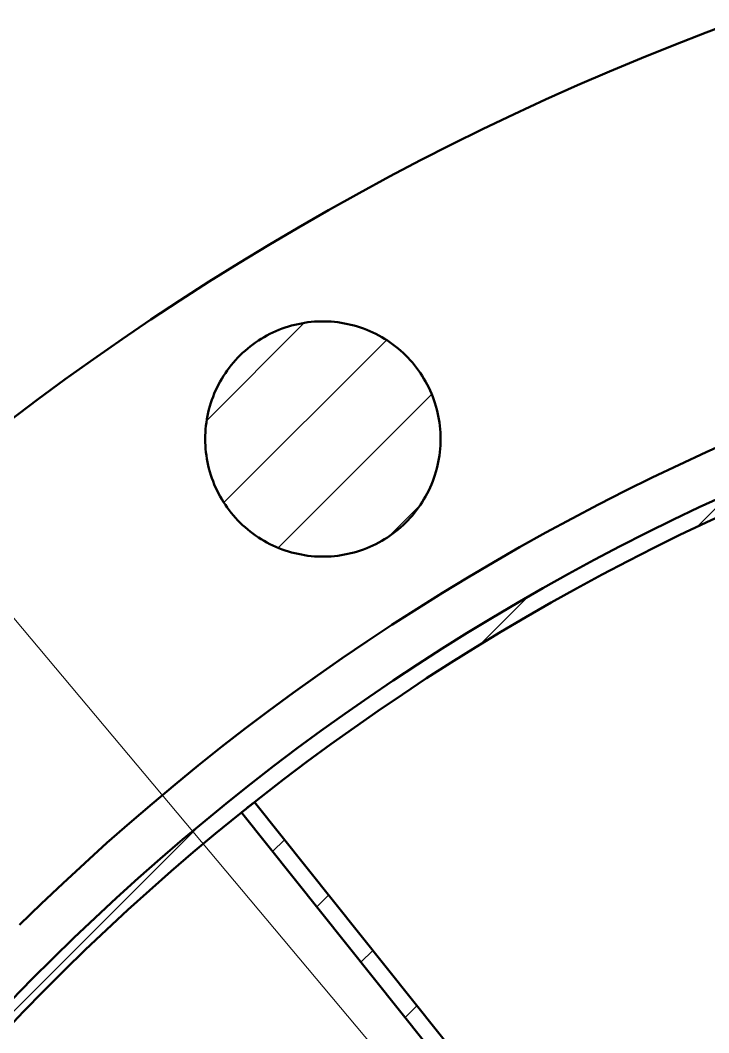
# Model space of a CAD drawing. Header units: millimetres. Extents: x 0 to 841, y 0 to 594.
# Drawn here: x 99.59 to 124.45, y 497.3 to 533.87 of the extents above; entities that cross this region are included whole.
import ezdxf

# ---------------------------------------------------------------- set-up
doc = ezdxf.new("R2010")
doc.units = ezdxf.units.MM
for name, color, linetype, lineweight in [('ACH', 7, 'CONTINUOUS', 13), ('COTA', 7, 'CONTINUOUS', 18), ('VIS', 7, 'CONTINUOUS', 50)]:
    doc.layers.add(name, color=color, linetype=linetype, lineweight=lineweight)

msp = doc.modelspace()

# ---------------------------------------------------------------- hatches: boundary and pattern name
at = {"layer": 'ACH'}
h = msp.add_hatch(dxfattribs=at)
h.set_pattern_fill('ANSI31', scale=0.8)
h.paths.add_polyline_path([(244.3, 440), (244.29, 438.676), (244.258, 437.352), (244.206, 436.029), (244.134, 434.707), (244.04, 433.386), (243.926, 432.067), (243.791, 430.749), (243.635, 429.434), (243.459, 428.122), (243.262, 426.813), (243.045, 425.506), (242.807, 424.204), (242.548, 422.905), (242.27, 421.611), (241.971, 420.321), (241.652, 419.035), (241.312, 417.756), (240.953, 416.481), (240.573, 415.212), (240.174, 413.95), (239.755, 412.694), (239.316, 411.444), (238.858, 410.202), (238.38, 408.967), (237.883, 407.74), (237.367, 406.52), (236.831, 405.309), (236.277, 404.107), (235.704, 402.913), (235.112, 401.729), (234.501, 400.554), (233.873, 399.388), (233.226, 398.233), (232.561, 397.088), (231.878, 395.953), (231.177, 394.83), (230.459, 393.717), (229.723, 392.616), (228.97, 391.527), (228.2, 390.45), (227.413, 389.385), (226.61, 388.332), (225.79, 387.292), (224.954, 386.265), (224.102, 385.252), (223.234, 384.251), (222.351, 383.265), (221.452, 382.293), (220.538, 381.335), (219.609, 380.391), (218.665, 379.462), (217.707, 378.548), (216.735, 377.649), (215.749, 376.766), (214.748, 375.898), (213.735, 375.046), (212.708, 374.21), (211.668, 373.39), (210.615, 372.587), (209.55, 371.8), (208.473, 371.03), (207.384, 370.277), (206.283, 369.541), (205.17, 368.823), (204.047, 368.122), (202.912, 367.439), (201.767, 366.774), (200.612, 366.127), (199.446, 365.499), (198.271, 364.888), (197.087, 364.296), (195.893, 363.723), (194.691, 363.169), (193.48, 362.633), (192.26, 362.117), (191.033, 361.62), (189.798, 361.142), (188.556, 360.684), (187.306, 360.245), (186.05, 359.826), (184.788, 359.427), (183.519, 359.047), (182.244, 358.688), (180.965, 358.348), (179.679, 358.029), (178.389, 357.73), (177.095, 357.452), (175.796, 357.193), (174.494, 356.955), (173.187, 356.738), (171.878, 356.541), (170.566, 356.365), (169.251, 356.209), (167.933, 356.074), (166.614, 355.96), (165.293, 355.866), (163.971, 355.794), (162.648, 355.742), (161.324, 355.71), (160, 355.7), (158.676, 355.71), (157.352, 355.742), (156.029, 355.794), (154.707, 355.866), (153.386, 355.96), (152.067, 356.074), (150.749, 356.209), (149.434, 356.365), (148.122, 356.541), (146.813, 356.738), (145.506, 356.955), (144.204, 357.193), (142.905, 357.452), (141.611, 357.73), (140.321, 358.029), (139.035, 358.348), (137.756, 358.688), (136.481, 359.047), (135.212, 359.427), (133.95, 359.826), (132.694, 360.245), (131.444, 360.684), (130.202, 361.142), (128.967, 361.62), (127.74, 362.117), (126.52, 362.633), (125.309, 363.169), (124.107, 363.723), (122.913, 364.296), (121.729, 364.888), (120.554, 365.499), (119.388, 366.127), (118.233, 366.774), (117.088, 367.439), (115.953, 368.122), (114.83, 368.823), (113.717, 369.541), (112.616, 370.277), (111.527, 371.03), (110.45, 371.8), (109.385, 372.587), (108.332, 373.39), (107.292, 374.21), (106.265, 375.046), (105.252, 375.898), (104.251, 376.766), (103.265, 377.649), (102.293, 378.548), (101.335, 379.462), (100.391, 380.391), (99.462, 381.335), (98.548, 382.293), (97.649, 383.265), (96.766, 384.251), (95.898, 385.252), (95.046, 386.265), (94.21, 387.292), (93.39, 388.332), (92.587, 389.385), (91.8, 390.45), (91.03, 391.527), (90.277, 392.616), (89.541, 393.717), (88.823, 394.83), (88.122, 395.953), (87.439, 397.088), (86.774, 398.233), (86.127, 399.388), (85.499, 400.554), (84.888, 401.729), (84.296, 402.913), (83.723, 404.107), (83.169, 405.309), (82.633, 406.52), (82.117, 407.74), (81.62, 408.967), (81.142, 410.202), (80.684, 411.444), (80.245, 412.694), (79.826, 413.95), (79.427, 415.212), (79.047, 416.481), (78.688, 417.756), (78.348, 419.035), (78.029, 420.321), (77.73, 421.611), (77.452, 422.905), (77.193, 424.204), (76.955, 425.506), (76.738, 426.813), (76.541, 428.122), (76.365, 429.434), (76.209, 430.749), (76.074, 432.067), (75.96, 433.386), (75.866, 434.707), (75.794, 436.029), (75.742, 437.352), (75.71, 438.676), (75.7, 440), (75.71, 441.324), (75.742, 442.648), (75.794, 443.971), (75.866, 445.293), (75.96, 446.614), (76.074, 447.933), (76.209, 449.251), (76.365, 450.566), (76.541, 451.878), (76.738, 453.187), (76.955, 454.494), (77.193, 455.796), (77.452, 457.095), (77.73, 458.389), (78.029, 459.679), (78.348, 460.965), (78.688, 462.244), (79.047, 463.519), (79.427, 464.788), (79.826, 466.05), (80.245, 467.306), (80.684, 468.556), (81.142, 469.798), (81.62, 471.033), (82.117, 472.26), (82.633, 473.48), (83.169, 474.691), (83.723, 475.893), (84.296, 477.087), (84.888, 478.271), (85.499, 479.446), (86.127, 480.612), (86.774, 481.767), (87.439, 482.912), (88.122, 484.047), (88.823, 485.17), (89.541, 486.283), (90.277, 487.384), (91.03, 488.473), (91.8, 489.55), (92.587, 490.615), (93.39, 491.668), (94.21, 492.708), (95.046, 493.735), (95.898, 494.748), (96.766, 495.749), (97.649, 496.735), (98.548, 497.707), (99.462, 498.665), (100.391, 499.609), (101.335, 500.538), (102.293, 501.452), (103.265, 502.351), (104.251, 503.234), (105.252, 504.102), (106.265, 504.954), (107.292, 505.79), (108.332, 506.61), (109.385, 507.413), (110.45, 508.2), (111.527, 508.97), (112.616, 509.723), (113.717, 510.459), (114.83, 511.177), (115.953, 511.878), (117.088, 512.561), (118.233, 513.226), (119.388, 513.873), (120.554, 514.501), (121.729, 515.112), (122.913, 515.704), (124.107, 516.277), (125.309, 516.831), (126.52, 517.367), (127.74, 517.883), (128.967, 518.38), (130.202, 518.858), (131.444, 519.316), (132.694, 519.755), (133.95, 520.174), (135.212, 520.573), (136.481, 520.953), (137.756, 521.312), (139.035, 521.652), (140.321, 521.971), (141.611, 522.27), (142.905, 522.548), (144.204, 522.807), (145.506, 523.045), (146.813, 523.262), (148.122, 523.459), (149.434, 523.635), (150.749, 523.791), (152.067, 523.926), (153.386, 524.04), (154.707, 524.134), (156.029, 524.206), (157.352, 524.258), (158.676, 524.29), (160, 524.3), (161.324, 524.29), (162.648, 524.258), (163.971, 524.206), (165.293, 524.134), (166.614, 524.04), (167.933, 523.926), (169.251, 523.791), (170.566, 523.635), (171.878, 523.459), (173.187, 523.262), (174.494, 523.045), (175.796, 522.807), (177.095, 522.548), (178.389, 522.27), (179.679, 521.971), (180.965, 521.652), (182.244, 521.312), (183.519, 520.953), (184.788, 520.573), (186.05, 520.174), (187.306, 519.755), (188.556, 519.316), (189.798, 518.858), (191.033, 518.38), (192.26, 517.883), (193.48, 517.367), (194.691, 516.831), (195.893, 516.277), (197.087, 515.704), (198.271, 515.112), (199.446, 514.501), (200.612, 513.873), (201.767, 513.226), (202.912, 512.561), (204.047, 511.878), (205.17, 511.177), (206.283, 510.459), (207.384, 509.723), (208.473, 508.97), (209.55, 508.2), (210.615, 507.413), (211.668, 506.61), (212.708, 505.79), (213.735, 504.954), (214.748, 504.102), (215.749, 503.234), (216.735, 502.351), (217.707, 501.452), (218.665, 500.538), (219.609, 499.609), (220.538, 498.665), (221.452, 497.707), (222.351, 496.735), (223.234, 495.749), (224.102, 494.748), (224.954, 493.735), (225.79, 492.708), (226.61, 491.668), (227.413, 490.615), (228.2, 489.55), (228.97, 488.473), (229.723, 487.384), (230.459, 486.283), (231.177, 485.17), (231.878, 484.047), (232.561, 482.912), (233.226, 481.767), (233.873, 480.612), (234.501, 479.446), (235.112, 478.271), (235.704, 477.087), (236.277, 475.893), (236.831, 474.691), (237.367, 473.48), (237.883, 472.26), (238.38, 471.033), (238.858, 469.798), (239.316, 468.556), (239.755, 467.306), (240.174, 466.05), (240.573, 464.788), (240.953, 463.519), (241.312, 462.244), (241.652, 460.965), (241.971, 459.679), (242.27, 458.389), (242.548, 457.095), (242.807, 455.796), (243.045, 454.494), (243.262, 453.187), (243.459, 451.878), (243.635, 450.566), (243.791, 449.251), (243.926, 447.933), (244.04, 446.614), (244.134, 445.293), (244.206, 443.971), (244.258, 442.648), (244.29, 441.324)])
h.paths.add_polyline_path([(243.7, 440), (243.69, 441.315), (243.659, 442.629), (243.607, 443.943), (243.535, 445.256), (243.442, 446.567), (243.329, 447.877), (243.195, 449.185), (243.04, 450.49), (242.865, 451.793), (242.67, 453.094), (242.454, 454.39), (242.217, 455.684), (241.961, 456.973), (241.684, 458.259), (241.387, 459.539), (241.07, 460.815), (240.733, 462.086), (240.377, 463.352), (240, 464.611), (239.603, 465.865), (239.187, 467.112), (238.752, 468.352), (238.297, 469.586), (237.822, 470.812), (237.329, 472.031), (236.816, 473.241), (236.284, 474.444), (235.734, 475.638), (235.165, 476.823), (234.577, 477.999), (233.971, 479.166), (233.347, 480.323), (232.704, 481.47), (232.044, 482.607), (231.366, 483.733), (230.67, 484.849), (229.957, 485.953), (229.227, 487.046), (228.479, 488.128), (227.715, 489.198), (226.934, 490.255), (226.136, 491.3), (225.322, 492.333), (224.492, 493.352), (223.646, 494.359), (222.784, 495.352), (221.907, 496.331), (221.015, 497.297), (220.107, 498.248), (219.185, 499.185), (218.248, 500.107), (217.297, 501.015), (216.331, 501.907), (215.352, 502.784), (214.359, 503.646), (213.352, 504.492), (212.333, 505.322), (211.3, 506.136), (210.255, 506.934), (209.198, 507.715), (208.128, 508.479), (207.046, 509.227), (205.953, 509.957), (204.849, 510.67), (203.733, 511.366), (202.607, 512.044), (201.47, 512.704), (200.323, 513.347), (199.166, 513.971), (197.999, 514.577), (196.823, 515.165), (195.638, 515.734), (194.444, 516.284), (193.241, 516.816), (192.031, 517.329), (190.812, 517.822), (189.586, 518.297), (188.352, 518.752), (187.112, 519.187), (185.865, 519.603), (184.611, 520), (183.352, 520.377), (182.086, 520.733), (180.815, 521.07), (179.539, 521.387), (178.259, 521.684), (176.973, 521.961), (175.684, 522.217), (174.39, 522.454), (173.094, 522.67), (171.793, 522.865), (170.49, 523.04), (169.185, 523.195), (167.877, 523.329), (166.567, 523.442), (165.256, 523.535), (163.943, 523.607), (162.629, 523.659), (161.315, 523.69), (160, 523.7), (158.685, 523.69), (157.371, 523.659), (156.057, 523.607), (154.744, 523.535), (153.433, 523.442), (152.123, 523.329), (150.815, 523.195), (149.51, 523.04), (148.207, 522.865), (146.906, 522.67), (145.61, 522.454), (144.316, 522.217), (143.027, 521.961), (141.741, 521.684), (140.461, 521.387), (139.185, 521.07), (137.914, 520.733), (136.648, 520.377), (135.389, 520), (134.135, 519.603), (132.888, 519.187), (131.648, 518.752), (130.414, 518.297), (129.188, 517.822), (127.969, 517.329), (126.759, 516.816), (125.556, 516.284), (124.362, 515.734), (123.177, 515.165), (122.001, 514.577), (120.834, 513.971), (119.677, 513.347), (118.53, 512.704), (117.393, 512.044), (116.267, 511.366), (115.151, 510.67), (114.047, 509.957), (112.954, 509.227), (111.872, 508.479), (110.802, 507.715), (109.745, 506.934), (108.7, 506.136), (107.667, 505.322), (106.648, 504.492), (105.641, 503.646), (104.648, 502.784), (103.669, 501.907), (102.703, 501.015), (101.752, 500.107), (100.815, 499.185), (99.893, 498.248), (98.985, 497.297), (98.093, 496.331), (97.216, 495.352), (96.354, 494.359), (95.508, 493.352), (94.678, 492.333), (93.864, 491.3), (93.066, 490.255), (92.285, 489.198), (91.521, 488.128), (90.773, 487.046), (90.043, 485.953), (89.33, 484.849), (88.634, 483.733), (87.956, 482.607), (87.296, 481.47), (86.653, 480.323), (86.029, 479.166), (85.423, 477.999), (84.835, 476.823), (84.266, 475.638), (83.716, 474.444), (83.184, 473.241), (82.671, 472.031), (82.178, 470.812), (81.703, 469.586), (81.248, 468.352), (80.813, 467.112), (80.397, 465.865), (80, 464.611), (79.623, 463.352), (79.267, 462.086), (78.93, 460.815), (78.613, 459.539), (78.316, 458.259), (78.039, 456.973), (77.783, 455.684), (77.546, 454.39), (77.33, 453.094), (77.135, 451.793), (76.96, 450.49), (76.805, 449.185), (76.671, 447.877), (76.558, 446.567), (76.465, 445.256), (76.393, 443.943), (76.341, 442.629), (76.31, 441.315), (76.3, 440), (76.31, 438.685), (76.341, 437.371), (76.393, 436.057), (76.465, 434.744), (76.558, 433.433), (76.671, 432.123), (76.805, 430.815), (76.96, 429.51), (77.135, 428.207), (77.33, 426.906), (77.546, 425.61), (77.783, 424.316), (78.039, 423.027), (78.316, 421.741), (78.613, 420.461), (78.93, 419.185), (79.267, 417.914), (79.623, 416.648), (80, 415.389), (80.397, 414.135), (80.813, 412.888), (81.248, 411.648), (81.703, 410.414), (82.178, 409.188), (82.671, 407.969), (83.184, 406.759), (83.716, 405.556), (84.266, 404.362), (84.835, 403.177), (85.423, 402.001), (86.029, 400.834), (86.653, 399.677), (87.296, 398.53), (87.956, 397.393), (88.634, 396.267), (89.33, 395.151), (90.043, 394.047), (90.773, 392.954), (91.521, 391.872), (92.285, 390.802), (93.066, 389.745), (93.864, 388.7), (94.678, 387.667), (95.508, 386.648), (96.354, 385.641), (97.216, 384.648), (98.093, 383.669), (98.985, 382.703), (99.893, 381.752), (100.815, 380.815), (101.752, 379.893), (102.703, 378.985), (103.669, 378.093), (104.648, 377.216), (105.641, 376.354), (106.648, 375.508), (107.667, 374.678), (108.7, 373.864), (109.745, 373.066), (110.802, 372.285), (111.872, 371.521), (112.954, 370.773), (114.047, 370.043), (115.151, 369.33), (116.267, 368.634), (117.393, 367.956), (118.53, 367.296), (119.677, 366.653), (120.834, 366.029), (122.001, 365.423), (123.177, 364.835), (124.362, 364.266), (125.556, 363.716), (126.759, 363.184), (127.969, 362.671), (129.188, 362.178), (130.414, 361.703), (131.648, 361.248), (132.888, 360.813), (134.135, 360.397), (135.389, 360), (136.648, 359.623), (137.914, 359.267), (139.185, 358.93), (140.461, 358.613), (141.741, 358.316), (143.027, 358.039), (144.316, 357.783), (145.61, 357.546), (146.906, 357.33), (148.207, 357.135), (149.51, 356.96), (150.815, 356.805), (152.123, 356.671), (153.433, 356.558), (154.744, 356.465), (156.057, 356.393), (157.371, 356.341), (158.685, 356.31), (160, 356.3), (161.315, 356.31), (162.629, 356.341), (163.943, 356.393), (165.256, 356.465), (166.567, 356.558), (167.877, 356.671), (169.185, 356.805), (170.49, 356.96), (171.793, 357.135), (173.094, 357.33), (174.39, 357.546), (175.684, 357.783), (176.973, 358.039), (178.259, 358.316), (179.539, 358.613), (180.815, 358.93), (182.086, 359.267), (183.352, 359.623), (184.611, 360), (185.865, 360.397), (187.112, 360.813), (188.352, 361.248), (189.586, 361.703), (190.812, 362.178), (192.031, 362.671), (193.241, 363.184), (194.444, 363.716), (195.638, 364.266), (196.823, 364.835), (197.999, 365.423), (199.166, 366.029), (200.323, 366.653), (201.47, 367.296), (202.607, 367.956), (203.733, 368.634), (204.849, 369.33), (205.953, 370.043), (207.046, 370.773), (208.128, 371.521), (209.198, 372.285), (210.255, 373.066), (211.3, 373.864), (212.333, 374.678), (213.352, 375.508), (214.359, 376.354), (215.352, 377.216), (216.331, 378.093), (217.297, 378.985), (218.248, 379.893), (219.185, 380.815), (220.107, 381.752), (221.015, 382.703), (221.907, 383.669), (222.784, 384.648), (223.646, 385.641), (224.492, 386.648), (225.322, 387.667), (226.136, 388.7), (226.934, 389.745), (227.715, 390.802), (228.479, 391.872), (229.227, 392.954), (229.957, 394.047), (230.67, 395.151), (231.366, 396.267), (232.044, 397.393), (232.704, 398.53), (233.347, 399.677), (233.971, 400.834), (234.577, 402.001), (235.165, 403.177), (235.734, 404.362), (236.284, 405.556), (236.816, 406.759), (237.329, 407.969), (237.822, 409.188), (238.297, 410.414), (238.752, 411.648), (239.187, 412.888), (239.603, 414.135), (240, 415.389), (240.377, 416.648), (240.733, 417.914), (241.07, 419.185), (241.387, 420.461), (241.684, 421.741), (241.961, 423.027), (242.217, 424.316), (242.454, 425.61), (242.67, 426.906), (242.865, 428.207), (243.04, 429.51), (243.195, 430.815), (243.329, 432.123), (243.442, 433.433), (243.535, 434.744), (243.607, 436.057), (243.659, 437.371), (243.69, 438.685)], flags=16)
h = msp.add_hatch(dxfattribs=at)
h.set_pattern_fill('ANSI31', scale=0.8)
h.paths.add_polyline_path([(114.771, 518.745), (114.769, 518.625), (114.764, 518.505), (114.756, 518.385), (114.744, 518.265), (114.729, 518.146), (114.71, 518.027), (114.688, 517.909), (114.663, 517.791), (114.634, 517.674), (114.602, 517.558), (114.567, 517.443), (114.528, 517.33), (114.487, 517.217), (114.442, 517.105), (114.394, 516.995), (114.343, 516.886), (114.288, 516.778), (114.231, 516.673), (114.171, 516.568), (114.108, 516.466), (114.042, 516.365), (113.973, 516.267), (113.902, 516.17), (113.828, 516.075), (113.751, 515.983), (113.671, 515.893), (113.589, 515.805), (113.505, 515.719), (113.418, 515.636), (113.329, 515.555), (113.237, 515.477), (113.144, 515.401), (113.048, 515.328), (112.95, 515.258), (112.851, 515.191), (112.749, 515.126), (112.646, 515.065), (112.541, 515.006), (112.434, 514.95), (112.326, 514.898), (112.217, 514.848), (112.106, 514.802), (111.993, 514.759), (111.88, 514.718), (111.766, 514.682), (111.65, 514.648), (111.534, 514.618), (111.416, 514.591), (111.298, 514.567), (111.18, 514.547), (111.061, 514.53), (110.941, 514.516), (110.821, 514.506), (110.701, 514.499), (110.581, 514.496), (110.461, 514.496), (110.341, 514.499), (110.221, 514.506), (110.101, 514.516), (109.981, 514.53), (109.862, 514.547), (109.744, 514.567), (109.626, 514.591), (109.508, 514.618), (109.392, 514.648), (109.277, 514.682), (109.162, 514.718), (109.049, 514.759), (108.936, 514.802), (108.825, 514.848), (108.716, 514.898), (108.608, 514.95), (108.501, 515.006), (108.396, 515.065), (108.293, 515.126), (108.191, 515.191), (108.092, 515.258), (107.994, 515.328), (107.898, 515.401), (107.805, 515.477), (107.713, 515.555), (107.624, 515.636), (107.537, 515.719), (107.453, 515.805), (107.371, 515.893), (107.291, 515.983), (107.214, 516.075), (107.14, 516.17), (107.069, 516.267), (107, 516.365), (106.934, 516.466), (106.871, 516.568), (106.811, 516.673), (106.754, 516.778), (106.699, 516.886), (106.648, 516.995), (106.6, 517.105), (106.555, 517.217), (106.514, 517.33), (106.475, 517.443), (106.44, 517.558), (106.408, 517.674), (106.379, 517.791), (106.354, 517.909), (106.332, 518.027), (106.314, 518.146), (106.298, 518.265), (106.286, 518.385), (106.278, 518.505), (106.273, 518.625), (106.271, 518.745), (106.273, 518.866), (106.278, 518.986), (106.286, 519.106), (106.298, 519.225), (106.314, 519.345), (106.332, 519.464), (106.354, 519.582), (106.379, 519.699), (106.408, 519.816), (106.44, 519.932), (106.475, 520.047), (106.514, 520.161), (106.555, 520.274), (106.6, 520.386), (106.648, 520.496), (106.699, 520.605), (106.754, 520.712), (106.811, 520.818), (106.871, 520.922), (106.934, 521.025), (107, 521.125), (107.069, 521.224), (107.14, 521.321), (107.214, 521.415), (107.291, 521.508), (107.371, 521.598), (107.453, 521.686), (107.537, 521.772), (107.624, 521.855), (107.713, 521.936), (107.805, 522.014), (107.898, 522.089), (107.994, 522.162), (108.092, 522.232), (108.191, 522.3), (108.293, 522.364), (108.396, 522.426), (108.501, 522.485), (108.608, 522.54), (108.716, 522.593), (108.825, 522.642), (108.936, 522.689), (109.049, 522.732), (109.162, 522.772), (109.277, 522.809), (109.392, 522.843), (109.508, 522.873), (109.626, 522.9), (109.744, 522.924), (109.862, 522.944), (109.981, 522.961), (110.101, 522.975), (110.221, 522.985), (110.341, 522.992), (110.461, 522.995), (110.581, 522.995), (110.701, 522.992), (110.821, 522.985), (110.941, 522.975), (111.061, 522.961), (111.18, 522.944), (111.298, 522.924), (111.416, 522.9), (111.534, 522.873), (111.65, 522.843), (111.766, 522.809), (111.88, 522.772), (111.993, 522.732), (112.106, 522.689), (112.217, 522.642), (112.326, 522.593), (112.434, 522.54), (112.541, 522.485), (112.646, 522.426), (112.749, 522.364), (112.851, 522.3), (112.95, 522.232), (113.048, 522.162), (113.144, 522.089), (113.237, 522.014), (113.329, 521.936), (113.418, 521.855), (113.505, 521.772), (113.589, 521.686), (113.671, 521.598), (113.751, 521.508), (113.828, 521.415), (113.902, 521.321), (113.973, 521.224), (114.042, 521.125), (114.108, 521.025), (114.171, 520.922), (114.231, 520.818), (114.288, 520.712), (114.343, 520.605), (114.394, 520.496), (114.442, 520.386), (114.487, 520.274), (114.528, 520.161), (114.567, 520.047), (114.602, 519.932), (114.634, 519.816), (114.663, 519.699), (114.688, 519.582), (114.71, 519.464), (114.729, 519.345), (114.744, 519.225), (114.756, 519.106), (114.764, 518.986), (114.769, 518.866)])
h = msp.add_hatch(dxfattribs=at)
h.set_pattern_fill('ANSI31', scale=0.8)
h.paths.add_polyline_path([(108.049, 505.626), (123.262, 486.55), (122.793, 486.176), (107.58, 505.252), (107.638, 505.299), (107.697, 505.346), (107.755, 505.393), (107.814, 505.439), (107.873, 505.486), (107.931, 505.533), (107.99, 505.579), (108.049, 505.626)])

# ---------------------------------------------------------------- linework, layer by layer
at = {"layer": 'COTA'}
msp.add_line((224.279, 363.396), (82.865, 531.925), dxfattribs=at)
at = {"layer": 'VIS'}
for points in [[(125.536, 533.873), (124.359, 533.433), (123.188, 532.978), (122.022, 532.508), (120.863, 532.023), (119.709, 531.524), (118.562, 531.011), (117.422, 530.483), (116.288, 529.941), (115.162, 529.384), (114.042, 528.814), (112.93, 528.229), (111.825, 527.631), (110.727, 527.018), (109.638, 526.392), (108.556, 525.753), (107.483, 525.099), (106.417, 524.433), (105.361, 523.753), (104.312, 523.06), (103.273, 522.353), (102.243, 521.634), (101.221, 520.902), (100.21, 520.157), (99.207, 519.399)], [(114.771, 518.745), (114.769, 518.625), (114.764, 518.505), (114.756, 518.385), (114.744, 518.265), (114.729, 518.146), (114.71, 518.027), (114.688, 517.909), (114.663, 517.791), (114.634, 517.674), (114.602, 517.558), (114.567, 517.443), (114.528, 517.33), (114.487, 517.217), (114.442, 517.105), (114.394, 516.995), (114.343, 516.886), (114.288, 516.778), (114.231, 516.673), (114.171, 516.568), (114.108, 516.466), (114.042, 516.365), (113.973, 516.267), (113.902, 516.17), (113.828, 516.075), (113.751, 515.983), (113.671, 515.893), (113.589, 515.805), (113.505, 515.719), (113.418, 515.636), (113.329, 515.555), (113.237, 515.477), (113.144, 515.401), (113.048, 515.328), (112.95, 515.258), (112.851, 515.191), (112.749, 515.126), (112.646, 515.065), (112.541, 515.006), (112.434, 514.95), (112.326, 514.898), (112.217, 514.848), (112.106, 514.802), (111.993, 514.759), (111.88, 514.718), (111.766, 514.682), (111.65, 514.648), (111.534, 514.618), (111.416, 514.591), (111.298, 514.567), (111.18, 514.547), (111.061, 514.53), (110.941, 514.516), (110.821, 514.506), (110.701, 514.499), (110.581, 514.496), (110.461, 514.496), (110.341, 514.499), (110.221, 514.506), (110.101, 514.516), (109.981, 514.53), (109.862, 514.547), (109.744, 514.567), (109.626, 514.591), (109.508, 514.618), (109.392, 514.648), (109.277, 514.682), (109.162, 514.718), (109.049, 514.759), (108.936, 514.802), (108.825, 514.848), (108.716, 514.898), (108.608, 514.95), (108.501, 515.006), (108.396, 515.065), (108.293, 515.126), (108.191, 515.191), (108.092, 515.258), (107.994, 515.328), (107.898, 515.401), (107.805, 515.477), (107.713, 515.555), (107.624, 515.636), (107.537, 515.719), (107.453, 515.805), (107.371, 515.893), (107.291, 515.983), (107.214, 516.075), (107.14, 516.17), (107.069, 516.267), (107, 516.365), (106.934, 516.466), (106.871, 516.568), (106.811, 516.673), (106.754, 516.778), (106.699, 516.886), (106.648, 516.995), (106.6, 517.105), (106.555, 517.217), (106.514, 517.33), (106.475, 517.443), (106.44, 517.558), (106.408, 517.674), (106.379, 517.791), (106.354, 517.909), (106.332, 518.027), (106.314, 518.146), (106.298, 518.265), (106.286, 518.385), (106.278, 518.505), (106.273, 518.625), (106.271, 518.745), (106.273, 518.866), (106.278, 518.986), (106.286, 519.106), (106.298, 519.225), (106.314, 519.345), (106.332, 519.464), (106.354, 519.582), (106.379, 519.699), (106.408, 519.816), (106.44, 519.932), (106.475, 520.047), (106.514, 520.161), (106.555, 520.274), (106.6, 520.386), (106.648, 520.496), (106.699, 520.605), (106.754, 520.712), (106.811, 520.818), (106.871, 520.922), (106.934, 521.025), (107, 521.125), (107.069, 521.224), (107.14, 521.321), (107.214, 521.415), (107.291, 521.508), (107.371, 521.598), (107.453, 521.686), (107.537, 521.772), (107.624, 521.855), (107.713, 521.936), (107.805, 522.014), (107.898, 522.089), (107.994, 522.162), (108.092, 522.232), (108.191, 522.3), (108.293, 522.364), (108.396, 522.426), (108.501, 522.485), (108.608, 522.54), (108.716, 522.593), (108.825, 522.642), (108.936, 522.689), (109.049, 522.732), (109.162, 522.772), (109.277, 522.809), (109.392, 522.843), (109.508, 522.873), (109.626, 522.9), (109.744, 522.924), (109.862, 522.944), (109.981, 522.961), (110.101, 522.975), (110.221, 522.985), (110.341, 522.992), (110.461, 522.995), (110.581, 522.995), (110.701, 522.992), (110.821, 522.985), (110.941, 522.975), (111.061, 522.961), (111.18, 522.944), (111.298, 522.924), (111.416, 522.9), (111.534, 522.873), (111.65, 522.843), (111.766, 522.809), (111.88, 522.772), (111.993, 522.732), (112.106, 522.689), (112.217, 522.642), (112.326, 522.593), (112.434, 522.54), (112.541, 522.485), (112.646, 522.426), (112.749, 522.364), (112.851, 522.3), (112.95, 522.232), (113.048, 522.162), (113.144, 522.089), (113.237, 522.014), (113.329, 521.936), (113.418, 521.855), (113.505, 521.772), (113.589, 521.686), (113.671, 521.598), (113.751, 521.508), (113.828, 521.415), (113.902, 521.321), (113.973, 521.224), (114.042, 521.125), (114.108, 521.025), (114.171, 520.922), (114.231, 520.818), (114.288, 520.712), (114.343, 520.605), (114.394, 520.496), (114.442, 520.386), (114.487, 520.274), (114.528, 520.161), (114.567, 520.047), (114.602, 519.932), (114.634, 519.816), (114.663, 519.699), (114.688, 519.582), (114.71, 519.464), (114.729, 519.345), (114.744, 519.225), (114.756, 519.106), (114.764, 518.986), (114.769, 518.866), (114.771, 518.745)], [(125.35, 518.711), (124.364, 518.269), (123.383, 517.815), (122.408, 517.349), (121.439, 516.87), (120.476, 516.38), (119.519, 515.877), (118.569, 515.362), (117.625, 514.836), (116.688, 514.297), (115.758, 513.747), (114.835, 513.186), (113.919, 512.612), (113.01, 512.027), (112.109, 511.431), (111.215, 510.824), (110.329, 510.205), (109.45, 509.575), (108.58, 508.935), (107.718, 508.283), (106.864, 507.621), (106.019, 506.948), (105.182, 506.264), (104.353, 505.57), (103.534, 504.866), (102.723, 504.151), (101.921, 503.426), (101.129, 502.691), (100.346, 501.947), (99.572, 501.192)], [(99.278, 498.475), (100.018, 499.233), (100.767, 499.982), (101.525, 500.722), (102.293, 501.452), (103.069, 502.172), (103.855, 502.883), (104.65, 503.583), (105.453, 504.274), (106.265, 504.954), (107.086, 505.624), (107.914, 506.284), (108.751, 506.933), (109.597, 507.572), (110.45, 508.2), (111.311, 508.817), (112.179, 509.424), (113.055, 510.019), (113.939, 510.604), (114.83, 511.177), (115.728, 511.739), (116.633, 512.289), (117.545, 512.829), (118.463, 513.356), (119.388, 513.873), (120.32, 514.377), (121.257, 514.87), (122.201, 515.351), (123.151, 515.82), (124.107, 516.277), (125.068, 516.722)], [(98.985, 497.297), (99.71, 498.059), (100.444, 498.812), (101.188, 499.556), (101.941, 500.29), (102.703, 501.015), (103.475, 501.73), (104.255, 502.435), (105.044, 503.131), (105.841, 503.816), (106.648, 504.492), (107.462, 505.157), (108.285, 505.812), (109.116, 506.457), (109.955, 507.091), (110.802, 507.715), (111.657, 508.328), (112.52, 508.93), (113.39, 509.521), (114.267, 510.101), (115.151, 510.67), (116.043, 511.228), (116.941, 511.775), (117.847, 512.31), (118.759, 512.834), (119.677, 513.347), (120.602, 513.848), (121.533, 514.337), (122.47, 514.815), (123.413, 515.28), (124.362, 515.734), (125.317, 516.176)], [(107.58, 505.252), (107.658, 505.314), (107.736, 505.377), (107.814, 505.439), (107.892, 505.502), (107.97, 505.564), (108.049, 505.626)], [(123.262, 486.55), (108.049, 505.626)], [(122.793, 486.176), (107.58, 505.252)]]:
    msp.add_lwpolyline(points, dxfattribs=at)

doc.saveas('drawing.dxf')
